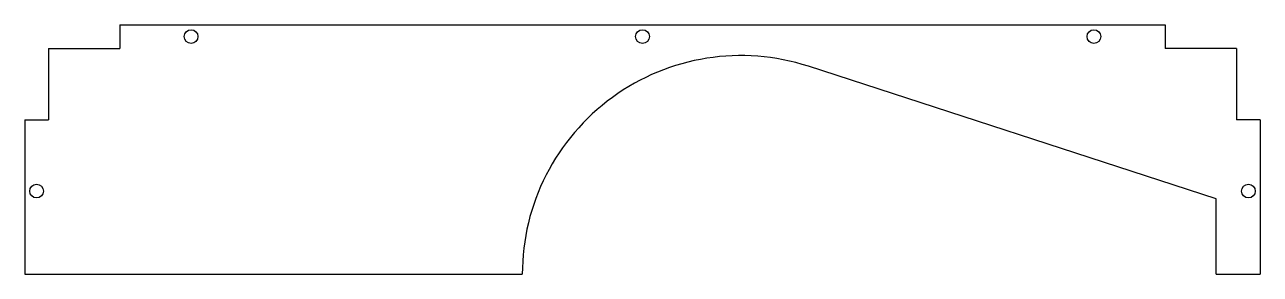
# Model space of a CAD drawing. Header units: millimetres. Extents: x 69 to 329, y 192 to 245.
import ezdxf

# ---------------------------------------------------------------- set-up
doc = ezdxf.new("R2010")
doc.units = ezdxf.units.MM

msp = doc.modelspace()

# ---------------------------------------------------------------- linework, layer by layer
at = {"color": 7, "linetype": 'Continuous', "lineweight": 25}
for p, q in [((88.77, 244.59), (88.77, 239.59)), ((88.77, 244.59), (308.77, 244.59)), ((308.77, 244.59), (308.77, 239.59)), ((73.77, 239.59), (73.77, 224.59)), ((73.77, 239.59), (88.77, 239.59)), ((323.77, 239.59), (308.77, 239.59)), ((323.77, 239.59), (323.77, 224.59)), ((319.47, 207.96), (233.68, 235.84)), ((68.77, 224.59), (73.77, 224.59)), ((68.77, 224.59), (68.77, 192.09)), ((328.77, 224.59), (323.77, 224.59)), ((328.77, 224.59), (328.77, 192.09)), ((319.47, 192.09), (319.47, 207.96)), ((68.77, 192.09), (173.47, 192.09)), ((319.47, 192.09), (328.77, 192.09))]:
    msp.add_line(p, q, dxfattribs=at)
for centre in [(103.77, 242.09), (198.77, 242.09), (293.77, 242.09), (71.27, 209.59), (326.27, 209.59)]:
    msp.add_circle(centre, 1.45, dxfattribs=at)
msp.add_arc((219.47, 192.09), 46, 72, 180, dxfattribs=at)

doc.saveas('drawing.dxf')
